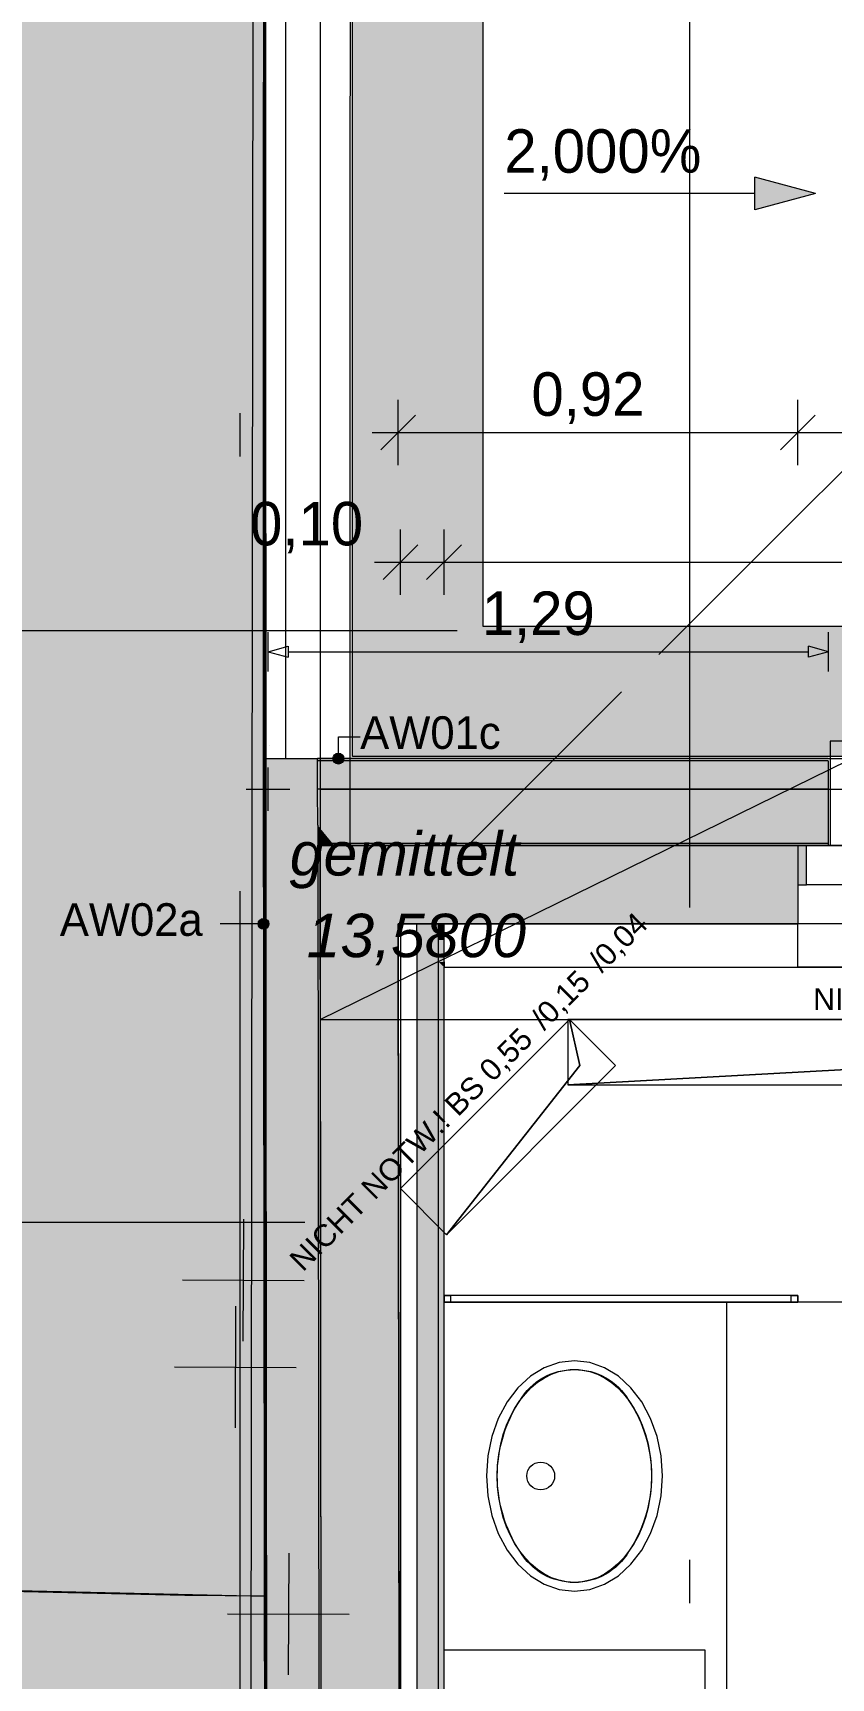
# Model space of a CAD drawing. Header units: metres. Extents: x -3.9 to 83, y -38 to 6.2.
# Drawn here: x -0.476 to 1.361, y -23.41 to -19.626 of the extents above; entities that cross this region are included whole.
import ezdxf

# ---------------------------------------------------------------- set-up
doc = ezdxf.new("R2010")
doc.units = ezdxf.units.M
doc.header["$MEASUREMENT"] = 0
doc.set_wipeout_variables(frame=1)
for name, pattern in [('Achse', [0.004, 0.002, -0.001, 0, -0.001]), ('Baufluchtlinie', [0.013, 0.008, -0.005]), ('Punkt 1_1', [0.075, 0.025, -0.05]), ('Schnittlinie', [0.006, 0.003, -0.0015, 0, -0.0015]), ('Untersicht', [0.001, 0.0005, -0.0005]), ('Wipeout_Contour', [1, 0, -1])]:
    doc.linetypes.add(name, pattern=pattern)
for name, color, linetype in [('0._EG PP_2_000 Achsraster', 7, 'Continuous'), ('0._EG PP_2_110 Wand Aussen', 7, 'Continuous'), ('0._EG PP_2_135 Wand Vorsatzschale', 7, 'Continuous'), ('0._EG PP_2_165 Fassadengestaltung 1 Rankgerüst', 7, 'Continuous'), ('0._EG PP_2_210 Decke', 7, 'Continuous'), ('0._EG PP_2_220 Bodenaufbau', 7, 'Continuous'), ('0._EG PP_2_221 Bodenaufbau - Abdichtung', 7, 'Continuous'), ('0._EG PP_2_221 Bodenaufbau - Terrassenbelag', 7, 'Continuous'), ('0._EG PP_2_270 Deckendurchbruchsymbol', 7, 'Continuous'), ('0._EG PP_2_540 Sanitäreinrichtung', 7, 'Continuous'), ('0._EG PP_2_725 Nachbarbebauung', 7, 'Continuous'), ('0._EG PP_2_851 Marker Schnitt', 7, 'Continuous'), ('0._EG PP_2_910 Allgemein Lageplan Höhen', 7, 'Continuous'), ('0._EG PP_2_915 Allgemein Beschriftung.x', 7, 'Continuous'), ('0._EG PP_2_950 Polierplan Bemaßung', 7, 'Continuous'), ('0._EG PP_2_970 Brandschutz', 7, 'Continuous'), ('0._EG PP_2_Bauwerke_Gebäude - Haus Signatur.verm', 7, 'Continuous'), ('0._EG PP_2_Bauwerke_Gebäude - Haus.verm', 7, 'Continuous'), ('0._EG PP_2_Gelände_Geländepunkt.verm', 7, 'Continuous'), ('0._EG PP_2_Kataster Grenzen_Grundstücksgrenze.verm', 7, 'Continuous'), ('0._EG PP_2_Neubau_840 Baulinien', 7, 'Continuous')]:
    doc.layers.add(name, color=color, linetype=linetype)
doc.styles.add('ERSTELLTER_STIL_1', font='arial.ttf')
doc.styles.add('ERSTELLTER_STIL_2', font='')
doc.styles.add('ERSTELLTER_STIL_3', font='arialbi.ttf')
doc.styles.get('ERSTELLTER_STIL_2').set_extended_font_data('Eurostile')
doc.linetypes.add('Grenze Bundesland', pattern='A,0,[3,415_260415_PP_VA_1_3 0 EG1.Shx,S=1.5873e-05,R=0,X=0,Y=0],-0.003,0', length=0.003)
doc.linetypes.add('Grenze Grundstück', pattern='A,0,[1,415_260415_PP_VA_1_3 0 EG1.Shx,S=0.00031746,R=0,X=0,Y=0],-0.04,0', length=0.04)

msp = doc.modelspace()

# ---------------------------------------------------------------- hatches: boundary and pattern name
at = {"layer": '0._EG PP_2_110 Wand Aussen', "linetype": 'Continuous', "lineweight": 13, "true_color": 0xff6400}
for points in [[(0.1792, -21.365), (0.1113, -21.365), (0.1793, -21.4482)], [(0.1792, -21.365), (0.1793, -21.4482), (0.2135, -21.49), (1.3539, -21.49), (1.3539, -21.365)], [(0.1844, -21.49), (0.1843, -21.4544), (0.1793, -21.4482), (0.1794, -21.49)], [(0.2135, -21.49), (0.1843, -21.4544), (0.1844, -21.49)], [(1.3039, -21.495), (1.2839, -21.495), (1.2839, -21.585), (1.3039, -21.585)]]:
    msp.add_hatch(color=30, dxfattribs=at).paths.add_polyline_path(points)
at = {"layer": '0._EG PP_2_110 Wand Aussen', "linetype": 'Continuous', "lineweight": 0, "true_color": 0x373737}
for points in [[(0.1844, -21.495), (0.1844, -21.49), (0.1794, -21.49), (0.1794, -21.495)], [(0.2175, -21.495), (0.2135, -21.49), (0.1844, -21.49), (0.1844, -21.495)], [(0.2135, -21.49), (0.2175, -21.495), (1.3539, -21.495), (1.3539, -21.49)], [(0.1794, -21.495), (0.1917, -31.3798), (0.1967, -31.3798), (0.1844, -21.495)]]:
    msp.add_hatch(color=250, dxfattribs=at).paths.add_polyline_path(points)
at = {"layer": '0._EG PP_2_110 Wand Aussen', "linetype": 'Continuous', "lineweight": 13, "true_color": 0x3f7f02}
for points in [[(0.1844, -21.495), (0.1846, -21.675), (0.3646, -21.675), (0.2175, -21.495)], [(0.3644, -21.495), (0.2175, -21.495), (0.3646, -21.675)], [(0.1846, -21.675), (0.1967, -31.3798), (0.3767, -31.3796), (0.3646, -21.675)]]:
    msp.add_hatch(color=76, dxfattribs=at).paths.add_polyline_path(points)
at = {"layer": '0._EG PP_2_725 Nachbarbebauung', "linetype": 'Continuous', "lineweight": 0, "true_color": 0x1f1f1f}
msp.add_hatch(color=250, dxfattribs=at).paths.add_polyline_path([(0.059, -23.2224), (-3.9335, -23.1308), (-3.9335, -24.6522), (0.0596, -24.058)])
at = {"layer": '0._EG PP_2_915 Allgemein Beschriftung.x', "linetype": 'Continuous', "lineweight": 0, "true_color": 0x000000}
msp.add_hatch(color=18, dxfattribs=at).paths.add_polyline_path([(0.0421, -21.675), (0.0431, -21.6798), (0.0458, -21.6838), (0.0498, -21.6865), (0.0546, -21.6875), (0.0594, -21.6865), (0.0634, -21.6838), (0.0662, -21.6798), (0.0671, -21.675), (0.0662, -21.6702), (0.0634, -21.6662), (0.0594, -21.6635), (0.0546, -21.6625), (0.0498, -21.6635), (0.0458, -21.6662), (0.0431, -21.6702)])
at = {"layer": '0._EG PP_2_950 Polierplan Bemaßung', "linetype": 'Continuous', "lineweight": 13, "true_color": 0x6c6cff}
msp.add_hatch(color=171, dxfattribs=at).paths.add_polyline_path([(1.325, -19.995), (1.1851, -19.9575), (1.185, -20.0325)])
at = {"layer": '0._EG PP_2_Bauwerke_Gebäude - Haus Signatur.verm', "linetype": 'Continuous', "lineweight": 13}
msp.add_hatch(color=254, dxfattribs=at).paths.add_polyline_path([(-3.466, -2.7985), (-0.3838, -2.8358), (-0.3616, -12.2333), (-0.3762, -24.4167), (0.0238, -24.4171), (0.0384, -12.233), (0.0153, -2.4407), (-3.4611, -2.3985)])

# ---------------------------------------------------------------- linework, layer by layer
at = {"layer": '0._EG PP_2_000 Achsraster', "color": 5, "linetype": 'Achse', "lineweight": 0, "ltscale": 1000}
msp.add_line((0, 3), (0, -36), dxfattribs=at)
at = {"layer": '0._EG PP_2_110 Wand Aussen', "color": 7, "linetype": 'Continuous', "lineweight": 13, "ltscale": 1000}
for p, q in [((1.9089, -21.255), (1.3589, -21.255)), ((1.3589, -21.255), (1.3589, -21.295)), ((1.3539, -21.295), (1.3589, -21.295)), ((1.3539, -21.3), (1.3539, -21.495)), ((1.3589, -21.295), (1.3589, -21.3)), ((1.3589, -21.295), (1.3589, -21.3)), ((1.3589, -21.3), (1.3589, -21.365)), ((1.3589, -21.3), (1.3589, -21.365)), ((0.1793, -21.4482), (0.1792, -21.365)), ((0.1793, -21.4482), (0.1792, -21.365)), ((1.3589, -21.365), (1.3589, -21.49)), ((1.3589, -21.365), (1.3589, -21.49)), ((0.1793, -21.4482), (0.1794, -21.49)), ((0.1793, -21.4482), (0.1794, -21.49)), ((0.1844, -21.49), (0.1794, -21.49)), ((0.1794, -21.49), (0.1794, -21.495)), ((0.1794, -21.49), (0.1794, -21.495)), ((0.2135, -21.49), (0.1844, -21.49)), ((1.3539, -21.49), (0.2135, -21.49)), ((1.3589, -21.49), (1.3589, -21.495)), ((1.3589, -21.49), (1.3589, -21.495)), ((0.1794, -21.495), (0.1917, -31.3798)), ((1.3539, -21.495), (1.2839, -21.495)), ((1.3539, -21.495), (1.2839, -21.495)), ((1.3539, -21.495), (1.2839, -21.495)), ((1.3039, -21.495), (1.4039, -21.495)), ((1.3039, -21.585), (1.3039, -21.495)), ((1.3539, -21.495), (1.3589, -21.495)), ((1.3539, -21.495), (1.3589, -21.495)), ((1.3539, -21.495), (1.3589, -21.495)), ((1.3889, -21.585), (1.3039, -21.585))]:
    msp.add_line(p, q, dxfattribs=at)
at = {"layer": '0._EG PP_2_110 Wand Aussen', "color": 1, "linetype": 'Baufluchtlinie', "lineweight": 0, "ltscale": 1000}
msp.add_line((1.3539, -21.365), (0.1792, -21.365), dxfattribs=at)
at = {"layer": '0._EG PP_2_110 Wand Aussen', "color": 7, "linetype": 'Continuous', "lineweight": 18, "ltscale": 1000}
for p, q in [((0.2175, -21.495), (0.1844, -21.495)), ((0.1844, -21.495), (0.1846, -21.675)), ((0.1844, -21.495), (0.1846, -21.675)), ((0.3644, -21.495), (0.2175, -21.495)), ((1.2839, -21.495), (0.3644, -21.495)), ((1.2839, -21.495), (1.2839, -21.585)), ((1.2839, -21.495), (1.2839, -21.585)), ((1.2839, -21.495), (1.2839, -21.585)), ((0.1846, -21.675), (0.1967, -31.3798))]:
    msp.add_line(p, q, dxfattribs=at)
at = {"layer": '0._EG PP_2_110 Wand Aussen', "color": 7, "linetype": 'Continuous', "lineweight": 13, "ltscale": 1000, "flags": 128}
msp.add_lwpolyline([(1.3039, -21.495), (1.2839, -21.495), (1.2839, -21.585), (1.3039, -21.585)], close=True, dxfattribs=at)
at = {"layer": '0._EG PP_2_110 Wand Aussen', "color": 7, "linetype": 'Continuous', "lineweight": 18, "ltscale": 1000, "flags": 128}
msp.add_lwpolyline([(0.3767, -31.3796), (0.3646, -21.675)], dxfattribs=at)
at = {"layer": '0._EG PP_2_135 Wand Vorsatzschale', "color": 7, "linetype": 'Continuous', "lineweight": 18, "ltscale": 1000}
for q in [(0.4075, -21.675), (0.4075, -23.92)]:
    msp.add_line((0.4075, -21.7125), q, dxfattribs=at)
at = {"layer": '0._EG PP_2_135 Wand Vorsatzschale', "color": 7, "linetype": 'Continuous', "lineweight": 18, "ltscale": 1000, "flags": 128}
for points in [[(0.37, -21.675), (0.4075, -21.675)], [(0.37, -21.675), (0.37, -23.92)]]:
    msp.add_lwpolyline(points, dxfattribs=at)
at = {"layer": '0._EG PP_2_210 Decke', "color": 8, "linetype": 'Continuous', "lineweight": 13, "ltscale": 1000, "flags": 128}
msp.add_lwpolyline([(0.1831, -14.47), (0.185, -14.9998), (0.185, -21.895), (3.305, -21.895), (3.305, -22.165), (4.905, -22.165), (4.905, -24.32), (7.875, -24.32), (7.875, -23.85), (9.87, -23.85), (9.87, -24.32), (13.0067, -24.32), (12.9484, -23.92), (12.865, -23.92), (12.865, -21.895), (18.7604, -21.895), (18.7621, -21.495), (18.7694, -20.4274), (14.6603, -20.4274), (15.32, -17.3819), (15.32, -14.87), (15.32, -14.47)], close=True, dxfattribs=at)
at = {"layer": '0._EG PP_2_210 Decke', "color": 7, "linetype": 'Continuous', "lineweight": 13, "ltscale": 1000, "true_color": 0xf4f4f4, "flags": 128}
msp.add_lwpolyline([(5.305, -21.495), (0.1844, -21.495), (0.1967, -31.38), (9.535, -31.38), (9.535, -30.88), (12.385, -30.88), (12.385, -29.98), (18.7258, -29.98), (18.7621, -21.495), (12.465, -21.495), (12.465, -24.32), (13.0067, -24.32), (13.2326, -25.87), (9.875, -25.87), (7.875, -25.87), (7.875, -23.92), (5.305, -23.92)], close=True, dxfattribs=at)
at = {"layer": '0._EG PP_2_220 Bodenaufbau', "color": 7, "linetype": 'Continuous', "lineweight": 13, "ltscale": 1000, "true_color": 0xf4f4f4, "flags": 128}
msp.add_lwpolyline([(0.1853, -15.07), (0.185, -14.9998), (0.185, -21.365), (5.435, -21.365), (5.435, -23.79), (7.875, -23.79), (7.875, -23.85), (9.875, -23.85), (9.875, -23.79), (10.035, -23.79), (10.035, -23.68), (10.94, -23.68), (10.94, -23.79), (12.335, -23.79), (12.335, -21.365), (18.463, -21.365), (18.4871, -17.7847), (14.9872, -17.7847), (15.08, -17.3563), (15.08, -14.87), (13.61, -14.87), (13.61, -15.07)], close=True, dxfattribs=at)
at = {"layer": '0._EG PP_2_221 Bodenaufbau - Abdichtung', "color": 171, "linetype": 'Untersicht', "lineweight": 13, "ltscale": 1000, "true_color": 0x6c6cff, "flags": 128}
for points in [[(2.025, -19.995), (0.525, -21.495)], [(0.525, -21.495), (2.025, -19.995)], [(0.525, -21.495), (0.2541, -21.495)], [(3.525, -21.495), (0.525, -21.495)]]:
    msp.add_lwpolyline(points, dxfattribs=at)
at = {"layer": '0._EG PP_2_221 Bodenaufbau - Terrassenbelag', "color": 7, "linetype": 'Continuous', "lineweight": 18, "ltscale": 1000, "flags": 128}
for points in [[(0.5591, -15.58), (0.5591, -20.99)], [(0.5591, -20.99), (5.435, -20.99)]]:
    msp.add_lwpolyline(points, dxfattribs=at)
at = {"layer": '0._EG PP_2_270 Deckendurchbruchsymbol', "color": 1, "linetype": 'Continuous', "lineweight": 0, "ltscale": 1000, "flags": 128}
for points in [[(0.7828, -22.001), (0.7588, -21.895), (0.3699, -22.2839), (0.4759, -22.39)], [(0.4759, -22.39), (0.8648, -22.001), (0.7588, -21.895), (0.7828, -22.001)], [(2.8877, -21.9276), (3.005, -21.895), (0.755, -21.895), (0.755, -22.045)], [(0.755, -22.045), (3.005, -22.045), (3.005, -21.895), (2.8877, -21.9276)]]:
    msp.add_lwpolyline(points, close=True, dxfattribs=at)
at = {"layer": '0._EG PP_2_540 Sanitäreinrichtung', "color": 150, "linetype": 'Continuous', "lineweight": 13, "ltscale": 1000, "true_color": 0x0f7ffe}
for p, q in [((0.47, -22.53), (0.485, -22.53)), ((0.47, -22.545), (0.47, -22.53)), ((0.485, -22.545), (0.47, -22.545)), ((0.485, -22.53), (0.485, -22.545)), ((1.2689, -22.53), (1.2839, -22.53)), ((1.2689, -22.545), (1.2689, -22.53)), ((1.2839, -22.545), (1.2689, -22.545)), ((1.2839, -22.53), (1.2839, -22.545))]:
    msp.add_line(p, q, dxfattribs=at)
at = {"layer": '0._EG PP_2_540 Sanitäreinrichtung', "color": 150, "linetype": 'Continuous', "lineweight": 13, "ltscale": 1000, "true_color": 0x0f7ffe, "flags": 128}
for points in [[(0.47, -22.545), (0.485, -22.545), (1.2689, -22.545), (1.2839, -22.545), (1.2839, -22.53), (1.2689, -22.53), (0.485, -22.53), (0.47, -22.53)], [(1.12, -22.545), (1.12, -23.945), (0.47, -23.945), (0.47, -22.545)]]:
    msp.add_lwpolyline(points, close=True, dxfattribs=at)
at = {"layer": '0._EG PP_2_540 Sanitäreinrichtung', "color": 150, "linetype": 'Grenze Bundesland', "lineweight": 13, "ltscale": 1000, "true_color": 0x0f7ffe, "flags": 128}
msp.add_lwpolyline([(0.5675, -22.945), (0.5706, -22.991), (0.5797, -23.0356), (0.5947, -23.0775), (0.6149, -23.1153), (0.6399, -23.148), (0.6688, -23.1745), (0.7008, -23.194), (0.7349, -23.206), (0.77, -23.21), (0.8052, -23.206), (0.8393, -23.194), (0.8713, -23.1745), (0.9002, -23.148), (0.9252, -23.1153), (0.9454, -23.0775), (0.9603, -23.0356), (0.9695, -22.991), (0.9725, -22.945), (0.9695, -22.899), (0.9603, -22.8544), (0.9454, -22.8125), (0.9252, -22.7747), (0.9002, -22.742), (0.8713, -22.7155), (0.8393, -22.696), (0.8052, -22.684), (0.77, -22.68), (0.7349, -22.684), (0.7008, -22.696), (0.6688, -22.7155), (0.6399, -22.742), (0.6149, -22.7747), (0.5947, -22.8125), (0.5797, -22.8544), (0.5706, -22.899)], close=True, dxfattribs=at)
at = {"layer": '0._EG PP_2_540 Sanitäreinrichtung', "color": 150, "linetype": 'Continuous', "lineweight": 13, "ltscale": 1000, "true_color": 0x0f7ffe, "flags": 128}
msp.add_lwpolyline([(0.5925, -22.945, -0.146813), (0.6445, -22.7718, -0.265687), (0.77, -22.7, -0.265687), (0.8955, -22.7718, -0.146813), (0.9475, -22.945, -0.146813), (0.8955, -23.1182, -0.265687), (0.77, -23.19, -0.265687), (0.6445, -23.1182, -0.146813)], format="xyb", close=True, dxfattribs=at)
at = {"layer": '0._EG PP_2_540 Sanitäreinrichtung', "color": 150, "linetype": 'Punkt 1_1', "lineweight": 13, "ltscale": 1000, "true_color": 0x0f7ffe, "flags": 128}
msp.add_lwpolyline([(0.47, -23.345), (1.07, -23.345), (1.07, -23.945), (0.47, -23.945)], close=True, dxfattribs=at)
at = {"layer": '0._EG PP_2_540 Sanitäreinrichtung', "color": 150, "linetype": 'Continuous', "lineweight": 13, "ltscale": 1000, "true_color": 0x0f7ffe}
msp.add_circle((0.6925, -22.945), 0.032, dxfattribs=at)
msp.add_ellipse((0.77, -22.945), major_axis=(0, 0.245), ratio=0.72449, dxfattribs=at)
at = {"layer": '0._EG PP_2_725 Nachbarbebauung', "color": 8, "linetype": 'Continuous', "lineweight": 13, "ltscale": 1000, "flags": 128}
msp.add_lwpolyline([(-3.9335, -24.6522), (0.0596, -24.058), (0.059, -23.2224), (-3.9335, -23.1308)], dxfattribs=at)
at = {"layer": '0._EG PP_2_851 Marker Schnitt', "color": 7, "linetype": 'Schnittlinie', "lineweight": 13, "ltscale": 1000}
msp.add_line((-2.85, -22.3608), (5.8845, -22.3608), dxfattribs=at)
at = {"layer": '0._EG PP_2_910 Allgemein Lageplan Höhen', "color": 7, "linetype": 'Continuous', "lineweight": 13, "ltscale": 1000}
for p, q in [((0.065, -21.415), (0.065, -21.315)), ((0.015, -21.365), (0.115, -21.365))]:
    msp.add_line(p, q, dxfattribs=at)
at = {"layer": '0._EG PP_2_915 Allgemein Beschriftung.x', "color": 7, "linetype": 'Continuous', "lineweight": 13, "ltscale": 1000}
for p, q in [((0.0046, -21.675), (-0.0454, -21.675)), ((0.0421, -21.675), (0.0046, -21.675))]:
    msp.add_line(p, q, dxfattribs=at)
msp.add_circle((0.0546, -21.675), 0.0125, dxfattribs=at)
at = {"layer": '0._EG PP_2_950 Polierplan Bemaßung', "color": 171, "linetype": 'Continuous', "lineweight": 13, "ltscale": 1000, "true_color": 0x6c6cff}
for p, q in [((1.185, -20.0325), (1.1851, -19.9575)), ((1.325, -19.995), (1.1851, -19.9575)), ((1.125, -19.995), (0.6087, -19.995)), ((1.185, -19.995), (1.125, -19.995)), ((1.325, -19.995), (1.185, -20.0325))]:
    msp.add_line(p, q, dxfattribs=at)
at = {"layer": '0._EG PP_2_950 Polierplan Bemaßung', "color": 76, "linetype": 'Continuous', "lineweight": 13, "ltscale": 1000, "true_color": 0x3f7f02}
for p, q in [((0.3646, -20.62), (0.3646, -20.47)), ((1.2839, -20.62), (1.2839, -20.47)), ((0.4046, -20.505), (0.3246, -20.585)), ((1.3239, -20.505), (1.2439, -20.585)), ((0.3046, -20.545), (0.3646, -20.545)), ((0.3646, -20.545), (1.2839, -20.545)), ((1.2839, -20.545), (1.9839, -20.545))]:
    msp.add_line(p, q, dxfattribs=at)
at = {"layer": '0._EG PP_2_950 Polierplan Bemaßung', "color": 6, "linetype": 'Continuous', "lineweight": 13, "ltscale": 1000, "true_color": 0xfb02fe}
for p, q in [((0.37, -20.918), (0.37, -20.768)), ((0.47, -20.918), (0.47, -20.768)), ((0.41, -20.803), (0.33, -20.883)), ((0.51, -20.803), (0.43, -20.883)), ((0.31, -20.843), (0.37, -20.843)), ((0.37, -20.843), (0.47, -20.843)), ((0.47, -20.843), (2.915, -20.843))]:
    msp.add_line(p, q, dxfattribs=at)
at = {"layer": '0._EG PP_2_970 Brandschutz', "color": 16, "linetype": 'Continuous', "lineweight": 13, "ltscale": 1000, "true_color": 0x7e0000}
for p, q in [((1.3084, -21.0616), (1.3084, -21.0366)), ((1.355, -21.0491), (1.3084, -21.0366)), ((1.355, -21.0944), (1.355, -21.0038)), ((1.355, -21.0491), (1.3084, -21.0616))]:
    msp.add_line(p, q, dxfattribs=at)
at = {"layer": '0._EG PP_2_Bauwerke_Gebäude - Haus.verm', "color": 9, "linetype": 'Continuous', "lineweight": 13, "ltscale": 1000}
msp.add_line((0.0318, -17.8986), (0.024, -24.4171), dxfattribs=at)
at = {"layer": '0._EG PP_2_Gelände_Geländepunkt.verm', "color": 8, "linetype": 'Continuous', "lineweight": 0, "ltscale": 1000}
for p, q in [((0.0086, -22.3546), (0.0073, -22.6346)), ((-0.132, -22.494), (0.148, -22.4953)), ((-0.0096, -22.5544), (-0.0109, -22.8344)), ((-0.1503, -22.6938), (0.1297, -22.6951)), ((0.1125, -23.1225), (0.1113, -23.4025)), ((-0.0281, -23.2618), (0.2519, -23.2631))]:
    msp.add_line(p, q, dxfattribs=at)

# ---------------------------------------------------------------- texts
at = {"layer": '0._EG PP_2_270 Deckendurchbruchsymbol', "color": 1, "linetype": 'Continuous', "lineweight": 0, "insert": (1.88, -21.8876), "char_height": 0.05, "attachment_point": 8, "style": 'ERSTELLTER_STIL_1'}
msp.add_mtext('\\A1;{\\pqc;\\pt0;\\fArial|b0|i0|c0|p0;\\W1.000000;NICHT NOTW! BS 2,25\\fArial|b0|i0|c0|p0;\\W1.000000;\\A1{\\H.66x;\\S^  ;}\\fArial|b0|i0|c0|p0;\\W1.000000; /0,15\\fArial|b0|i0|c0|p0;\\W1.000000;\\A1{\\H.66x;\\S^  ;}\\fArial|b0|i0|c0|p0;\\W1.000000; /0,04\\fArial|b0|i0|c0|p0;\\W1.000000;\\A1{\\H.66x;\\S^  ;}}', dxfattribs=at)
at = {"layer": '0._EG PP_2_910 Allgemein Lageplan Höhen', "color": 7, "linetype": 'Continuous', "lineweight": 13, "insert": (0.115, -21.4639), "char_height": 0.1, "attachment_point": 1, "style": 'ERSTELLTER_STIL_3'}
msp.add_mtext('\\A1;{\\pql;\\fArial Italic|b0|i0|c0|p0;\\W1.000000;gemittelt}', dxfattribs=at)
at = {"layer": '0._EG PP_2_915 Allgemein Beschriftung.x', "color": 7, "linetype": 'Continuous', "lineweight": 13, "char_height": 0.075, "attachment_point": 4, "style": 'ERSTELLTER_STIL_2'}
for s, insert in [('\\A1;{\\pql;\\fEurostile|b0|i0|c0|p0;\\W1.000000;AW01c}', (0.277, -21.2356)), ('\\A1;{\\pql;\\fEurostile|b0|i0|c0|p0;\\W1.000000;AW02a}', (-0.4141, -21.6656))]:
    msp.add_mtext(s, dxfattribs=dict(at, insert=insert))
at = {"layer": '0._EG PP_2_950 Polierplan Bemaßung', "color": 171, "linetype": 'Continuous', "lineweight": 13, "true_color": 0x6c6cff, "insert": (0.6087, -19.9659), "char_height": 0.1, "attachment_point": 7, "style": 'ERSTELLTER_STIL_2'}
msp.add_mtext('\\A1;{\\pql;\\fEurostile|b0|i0|c0|p0;\\W1.000000;2,000\\fEurostile|b0|i0|c0|p0;\\W1.000000;%}', dxfattribs=at)
at = {"layer": '0._EG PP_2_950 Polierplan Bemaßung', "color": 76, "linetype": 'Continuous', "lineweight": 13, "true_color": 0x3f7f02, "insert": (0.6711, -20.525), "char_height": 0.1, "width": 0.306373, "attachment_point": 7, "style": 'ERSTELLTER_STIL_2'}
msp.add_mtext('\\A1;{\\pql;\\fEurostile|b0|i0|c0|p0;\\W1.000000;0,92}', dxfattribs=at)
at = {"layer": '0._EG PP_2_970 Brandschutz', "color": 16, "linetype": 'Continuous', "lineweight": 13, "true_color": 0x7e0000, "insert": (0.5568, -21.0291), "char_height": 0.1, "width": 0.306373, "attachment_point": 7, "style": 'ERSTELLTER_STIL_2'}
msp.add_mtext('\\A1;{\\pql;\\fEurostile|b0|i0|c0|p0;\\W1.000000;1,29}', dxfattribs=at)

# ---------------------------------------------------------------- next in the draw order: wipeouts: each hides what was drawn before it
at = {"color": 254, "linetype": 'Wipeout_Contour', "lineweight": 0, "ltscale": 131.397357}
msp.add_wipeout([(0.0553, -15.07), (0.0541, -21.295), (0.2541, -21.295), (0.2552, -15.1994), (0.245, -15.1994), (0.245, -15.0894), (0.2553, -15.0894), (0.2553, -15.07)], dxfattribs=at).dxf.layer = '0._EG PP_2_110 Wand Aussen'
at = {"color": 254, "linetype": 'Wipeout_Contour', "lineweight": 0, "ltscale": 87.206873}
msp.add_wipeout([(0.47, -21.7125), (2.915, -21.7125), (2.915, -21.675), (0.47, -21.675)], dxfattribs=at).dxf.layer = '0._EG PP_2_135 Wand Vorsatzschale'
at = {"color": 254, "linetype": 'Wipeout_Contour', "lineweight": 0, "ltscale": 87.505278}
msp.add_wipeout([(0.47, -21.775), (2.915, -21.775), (2.915, -21.7625), (0.47, -21.7625)], dxfattribs=at).dxf.layer = '0._EG PP_2_135 Wand Vorsatzschale'

# ---------------------------------------------------------------- next in the draw order: hatches: boundary and pattern name
at = {"layer": '0._EG PP_2_110 Wand Aussen', "linetype": 'Continuous', "lineweight": 13, "true_color": 0xff6400}
for points in [[(0.0591, -21.3), (0.1791, -21.3), (0.1791, -21.295), (0.0591, -21.295)], [(0.0591, -21.3011), (0.1113, -21.365), (0.1792, -21.365), (0.1791, -21.3), (0.0591, -21.3)], [(0.0591, -21.3011), (0.0717, -31.38), (0.1917, -31.3798), (0.1793, -21.4482)], [(0.1791, -21.3), (0.1792, -21.365), (1.3539, -21.365), (1.3539, -21.3)]]:
    msp.add_hatch(color=30, dxfattribs=at).paths.add_polyline_path(points)
at = {"layer": '0._EG PP_2_110 Wand Aussen', "linetype": 'Continuous', "lineweight": 13, "true_color": 0x3f7f02}
msp.add_hatch(color=76, dxfattribs=at).paths.add_polyline_path([(0.3644, -21.495), (0.3646, -21.675), (1.2839, -21.675), (1.2839, -21.585), (1.2839, -21.495)])
at = {"layer": '0._EG PP_2_221 Bodenaufbau - Terrassenbelag', "linetype": 'Continuous', "lineweight": 13, "true_color": 0xaaaaaa}
msp.add_hatch(color=253, dxfattribs=at).paths.add_polyline_path([(0.2591, -15.58), (0.2591, -21.29), (4.82, -21.29), (4.82, -21.16), (4.94, -21.16), (4.94, -21.29), (5.435, -21.29), (5.435, -20.99), (0.5591, -20.99), (0.5591, -15.58)])
at = {"layer": '0._EG PP_2_725 Nachbarbebauung', "linetype": 'Continuous', "lineweight": 0, "true_color": 0x1f1f1f}
msp.add_hatch(color=250, dxfattribs=at).paths.add_polyline_path([(0.0099, -2.0785), (-3.9335, -2.0676), (-3.9335, -23.1322), (-0.1266, -23.2195), (0.059, -23.2207), (0.0528, -14.1947), (0.0564, -12.2031)])
at = {"layer": '0._EG PP_2_915 Allgemein Beschriftung.x', "linetype": 'Continuous', "lineweight": 0, "true_color": 0x000000}
msp.add_hatch(color=18, dxfattribs=at).paths.add_polyline_path([(0.2145, -21.295), (0.2154, -21.2998), (0.2181, -21.3038), (0.2222, -21.3065), (0.227, -21.3075), (0.2318, -21.3065), (0.2358, -21.3038), (0.2385, -21.2998), (0.2395, -21.295), (0.2385, -21.2902), (0.2358, -21.2862), (0.2318, -21.2835), (0.227, -21.2825), (0.2222, -21.2835), (0.2181, -21.2862), (0.2154, -21.2902)])

# ---------------------------------------------------------------- next in the draw order: linework, layer by layer
at = {"layer": '0._EG PP_2_000 Achsraster', "color": 5, "linetype": 'Achse', "lineweight": 0, "ltscale": 1000}
msp.add_line((-1.5, -21), (21, -21), dxfattribs=at)
at = {"layer": '0._EG PP_2_110 Wand Aussen', "color": 7, "linetype": 'Continuous', "lineweight": 13, "ltscale": 1000}
for p, q in [((0.0591, -21.3), (0.0591, -21.295)), ((0.0591, -21.3011), (0.0591, -21.3)), ((0.0591, -21.3011), (0.0717, -31.38)), ((0.1791, -21.3), (0.1791, -21.295)), ((0.1791, -21.3), (0.1791, -21.295)), ((1.3539, -21.3), (0.1791, -21.3)), ((0.1792, -21.365), (0.1791, -21.3)), ((0.1792, -21.365), (0.1791, -21.3))]:
    msp.add_line(p, q, dxfattribs=at)
at = {"layer": '0._EG PP_2_110 Wand Aussen', "color": 7, "linetype": 'Continuous', "lineweight": 18, "ltscale": 1000}
msp.add_line((1.2839, -21.585), (1.2839, -21.675), dxfattribs=at)
msp.add_line((1.2839, -21.585), (1.2839, -21.675), dxfattribs=at)
at = {"layer": '0._EG PP_2_110 Wand Aussen', "color": 7, "linetype": 'Continuous', "lineweight": 18, "ltscale": 1000, "flags": 128}
for points in [[(0.0553, -15.07), (0.0541, -21.295)], [(0.2541, -21.295), (0.2552, -15.1994)], [(0.0541, -21.295), (0.2541, -21.295)], [(0.3646, -21.675), (1.2839, -21.675)]]:
    msp.add_lwpolyline(points, dxfattribs=at)
at = {"layer": '0._EG PP_2_110 Wand Aussen', "color": 7, "linetype": 'Continuous', "lineweight": 13, "ltscale": 1000, "flags": 128}
for points in [[(0.0541, -21.295), (0.0591, -21.295)], [(0.0541, -21.295), (0.0667, -31.38)], [(0.0591, -21.295), (0.1791, -21.295)], [(1.3539, -21.295), (0.1791, -21.295)]]:
    msp.add_lwpolyline(points, dxfattribs=at)
at = {"layer": '0._EG PP_2_135 Wand Vorsatzschale', "color": 7, "linetype": 'Continuous', "lineweight": 18, "ltscale": 1000, "flags": 128}
for points in [[(0.4075, -21.675), (0.4575, -21.675)], [(0.4575, -21.675), (0.47, -21.675)], [(2.915, -21.675), (0.47, -21.675)]]:
    msp.add_lwpolyline(points, dxfattribs=at)
at = {"layer": '0._EG PP_2_165 Fassadengestaltung 1 Rankgerüst', "color": 7, "linetype": 'Continuous', "lineweight": 18, "ltscale": 1000}
for p, q in [((0.0673, -21.2649), (0.0673, -21.265)), ((0.0673, -21.2651), (0.0673, -21.2649)), ((0.0673, -21.2649), (0.0674, -21.2651)), ((0.0673, -21.265), (0.0673, -21.2651)), ((0.0674, -21.2651), (0.0674, -21.2649)), ((0.0674, -21.2649), (0.0674, -21.2651)), ((0.0674, -21.2651), (0.0675, -21.265)), ((0.0674, -21.2651), (0.0674, -21.2651))]:
    msp.add_line(p, q, dxfattribs=at)
at = {"layer": '0._EG PP_2_220 Bodenaufbau', "color": 7, "linetype": 'Continuous', "lineweight": 13, "ltscale": 1000, "true_color": 0xf4f4f4, "flags": 128}
msp.add_lwpolyline([(0.1053, -21.295), (5.435, -21.295), (5.435, -19.4902), (0.1053, -19.4902)], close=True, dxfattribs=at)
at = {"layer": '0._EG PP_2_221 Bodenaufbau - Abdichtung', "color": 171, "linetype": 'Untersicht', "lineweight": 13, "ltscale": 1000, "true_color": 0x6c6cff, "flags": 128}
msp.add_lwpolyline([(0.2541, -21.495), (0.2552, -15.5102)], dxfattribs=at)
at = {"layer": '0._EG PP_2_221 Bodenaufbau - Terrassenbelag', "color": 7, "linetype": 'Continuous', "lineweight": 18, "ltscale": 1000, "flags": 128}
for points in [[(0.2591, -21.29), (0.2591, -15.58)], [(4.82, -21.29), (0.2591, -21.29)]]:
    msp.add_lwpolyline(points, dxfattribs=at)
at = {"layer": '0._EG PP_2_725 Nachbarbebauung', "color": 8, "linetype": 'Continuous', "lineweight": 13, "ltscale": 1000, "flags": 128}
msp.add_lwpolyline([(-3.9335, -23.1322), (-0.1266, -23.2195), (0.059, -23.2207), (0.0528, -14.1947), (0.0564, -12.2031), (0.0099, -2.0785), (-3.9335, -2.0676)], dxfattribs=at)
at = {"layer": '0._EG PP_2_915 Allgemein Beschriftung.x', "color": 7, "linetype": 'Continuous', "lineweight": 13, "ltscale": 1000}
for p, q in [((0.227, -21.2825), (0.227, -21.245)), ((0.227, -21.245), (0.277, -21.245))]:
    msp.add_line(p, q, dxfattribs=at)
msp.add_circle((0.227, -21.295), 0.0125, dxfattribs=at)
at = {"layer": '0._EG PP_2_970 Brandschutz', "color": 16, "linetype": 'Continuous', "lineweight": 13, "ltscale": 1000, "true_color": 0x7e0000}
for p, q in [((0.065, -21.0944), (0.065, -21.0038)), ((0.065, -21.0491), (0.1117, -21.0366)), ((0.1117, -21.0366), (0.1117, -21.0616)), ((0.065, -21.0491), (0.1117, -21.0616)), ((0.1117, -21.0491), (1.3084, -21.0491))]:
    msp.add_line(p, q, dxfattribs=at)
at = {"layer": '0._EG PP_2_Kataster Grenzen_Grundstücksgrenze.verm', "color": 96, "linetype": 'Continuous', "lineweight": 13, "ltscale": 1000, "true_color": 0x007e00}
msp.add_line((0.0664, -33.9269), (0.0527, -14.1433), dxfattribs=at)

# ---------------------------------------------------------------- next in the draw order: texts
at = {"layer": '0._EG PP_2_950 Polierplan Bemaßung', "color": 6, "linetype": 'Continuous', "lineweight": 13, "true_color": 0xfb02fe, "insert": (0.0237, -20.823), "char_height": 0.1, "width": 0.306373, "attachment_point": 7, "style": 'ERSTELLTER_STIL_2'}
msp.add_mtext('\\A1;{\\pql;\\fEurostile|b0|i0|c0|p0;\\W1.000000;0,10}', dxfattribs=at)

# ---------------------------------------------------------------- next in the draw order: wipeouts: each hides what was drawn before it
at = {"color": 254, "linetype": 'Wipeout_Contour', "lineweight": 0, "ltscale": 87.381039}
msp.add_wipeout([(0.47, -21.7625), (2.915, -21.7625), (2.915, -21.7125), (0.47, -21.7125)], dxfattribs=at).dxf.layer = '0._EG PP_2_135 Wand Vorsatzschale'

# ---------------------------------------------------------------- next in the draw order: hatches: boundary and pattern name
at = {"layer": '0._EG PP_2_135 Wand Vorsatzschale', "linetype": 'Continuous', "lineweight": 13, "true_color": 0xffaa00}
for points in [[(0.4575, -21.675), (0.4075, -21.675), (0.4075, -21.7125), (0.4575, -21.7125)], [(0.4075, -21.7125), (0.4575, -21.7625), (0.4575, -21.7125)], [(0.4575, -23.92), (0.4575, -21.7625), (0.4075, -21.7125), (0.4075, -23.92)]]:
    msp.add_hatch(color=40, dxfattribs=at).paths.add_polyline_path(points)
at = {"layer": '0._EG PP_2_135 Wand Vorsatzschale', "linetype": 'Continuous', "lineweight": 13, "true_color": 0xfb02fe}
for points in [[(0.47, -21.675), (0.4575, -21.675), (0.4575, -21.7125), (0.47, -21.7125)], [(0.47, -21.7125), (0.4575, -21.7125), (0.4575, -21.7625), (0.47, -21.7625)], [(0.4575, -21.7625), (0.47, -21.775), (0.47, -21.7625)], [(0.47, -23.92), (0.47, -21.775), (0.4575, -21.7625), (0.4575, -23.92)]]:
    msp.add_hatch(color=6, dxfattribs=at).paths.add_polyline_path(points)

# ---------------------------------------------------------------- next in the draw order: linework, layer by layer
at = {"layer": '0._EG PP_2_110 Wand Aussen', "color": 7, "linetype": 'Continuous', "lineweight": 13, "ltscale": 1000}
for p, q in [((1.2839, -21.775), (1.2839, -21.675)), ((1.9839, -21.775), (1.2839, -21.775))]:
    msp.add_line(p, q, dxfattribs=at)
at = {"layer": '0._EG PP_2_135 Wand Vorsatzschale', "color": 7, "linetype": 'Continuous', "lineweight": 18, "ltscale": 1000}
for p, q in [((0.4575, -21.7125), (0.4575, -21.675)), ((0.47, -21.7125), (0.47, -21.675)), ((0.47, -21.7125), (0.47, -21.675)), ((0.4575, -21.7625), (0.4575, -21.7125)), ((0.47, -21.7625), (0.47, -21.7125)), ((0.47, -21.7625), (0.47, -21.7125)), ((0.4575, -23.92), (0.4575, -21.7625)), ((0.47, -21.7625), (0.47, -21.775)), ((0.47, -21.7625), (0.47, -21.775))]:
    msp.add_line(p, q, dxfattribs=at)
at = {"layer": '0._EG PP_2_135 Wand Vorsatzschale', "color": 7, "linetype": 'Continuous', "lineweight": 18, "ltscale": 1000, "flags": 128}
for points in [[(0.47, -21.775), (2.915, -21.775)], [(0.47, -23.92), (0.47, -21.775)]]:
    msp.add_lwpolyline(points, dxfattribs=at)
at = {"layer": '0._EG PP_2_220 Bodenaufbau', "color": 7, "linetype": 'Continuous', "lineweight": 13, "ltscale": 1000, "true_color": 0xf4f4f4, "flags": 128}
for points in [[(0.1846, -14.87), (0.185, -21.495), (5.305, -21.495), (5.305, -23.92), (7.875, -23.92), (7.875, -23.81), (9.895, -23.81), (9.895, -23.92), (10.085, -23.92), (10.085, -23.68), (10.895, -23.68), (10.895, -23.92), (12.465, -23.92), (12.465, -21.495), (18.4632, -21.495), (18.4737, -19.8717), (14.5965, -19.8717), (15.14, -17.3627), (15.14, -14.87)], [(0.3646, -21.675), (0.3765, -31.2), (9.355, -31.2), (9.355, -30.7), (12.205, -30.7), (12.205, -29.8), (18.5466, -29.8), (18.5814, -21.675), (12.645, -21.675), (12.645, -24.1), (10.05, -24.1), (10.05, -25.6), (11.19, -25.6), (11.19, -26.05), (7.695, -26.05), (7.695, -24.1), (5.125, -24.1), (5.125, -21.675)]]:
    msp.add_lwpolyline(points, close=True, dxfattribs=at)
at = {"layer": '0._EG PP_2_540 Sanitäreinrichtung', "color": 150, "linetype": 'Continuous', "lineweight": 13, "ltscale": 1000, "true_color": 0x0f7ffe, "flags": 128}
msp.add_lwpolyline([(0.47, -21.775), (1.9989, -21.775), (1.9989, -22.545), (0.47, -22.545)], close=True, dxfattribs=at)
at = {"layer": '0._EG PP_2_851 Marker Schnitt', "color": 7, "linetype": 'Schnittlinie', "lineweight": 13, "ltscale": 1000}
msp.add_line((1.035, -18.6375), (1.035, -35.645), dxfattribs=at)
at = {"layer": '0._EG PP_2_950 Polierplan Bemaßung', "color": 76, "linetype": 'Continuous', "lineweight": 13, "ltscale": 1000, "true_color": 0x3f7f02}
msp.add_line((0.185, -21.895), (15.32, -14.47), dxfattribs=at)
at = {"layer": '0._EG PP_2_Neubau_840 Baulinien', "color": 76, "linetype": 'Grenze Grundstück', "lineweight": 13, "ltscale": 1000, "true_color": 0x3f7f02, "flags": 128}
msp.add_lwpolyline([(0, -0.0002), (18.985, -0.0012), (18.958, -11.4452), (18.9035, -19.5703), (18.8486, -31.3281), (0.0665, -34.0269), (0.0564, -12.2031)], close=True, dxfattribs=at)

# ---------------------------------------------------------------- next in the draw order: texts
at = {"layer": '0._EG PP_2_270 Deckendurchbruchsymbol', "color": 1, "linetype": 'Continuous', "lineweight": 0, "insert": (0.5591, -22.0842), "char_height": 0.05, "attachment_point": 8, "rotation": 45, "style": 'ERSTELLTER_STIL_1'}
msp.add_mtext('\\A1;{\\pqc;\\pt0;\\fArial|b0|i0|c0|p0;\\W1.000000;NICHT NOTW.! BS 0,55\\fArial|b0|i0|c0|p0;\\W1.000000;\\A1{\\H.66x;\\S^  ;}\\fArial|b0|i0|c0|p0;\\W1.000000; /0,15\\fArial|b0|i0|c0|p0;\\W1.000000;\\A1{\\H.66x;\\S^  ;}\\fArial|b0|i0|c0|p0;\\W1.000000; /0,04\\fArial|b0|i0|c0|p0;\\W1.000000;\\A1{\\H.66x;\\S^  ;}}', dxfattribs=at)
at = {"layer": '0._EG PP_2_910 Allgemein Lageplan Höhen', "color": 7, "linetype": 'Continuous', "lineweight": 13, "insert": (0.115, -21.6517), "char_height": 0.1, "attachment_point": 1, "style": 'ERSTELLTER_STIL_3'}
msp.add_mtext('\\A1;{\\pql;\\fArial Italic|b0|i0|c0|p0;\\W1.000000; 13,5800}', dxfattribs=at)

doc.saveas('drawing.dxf')
